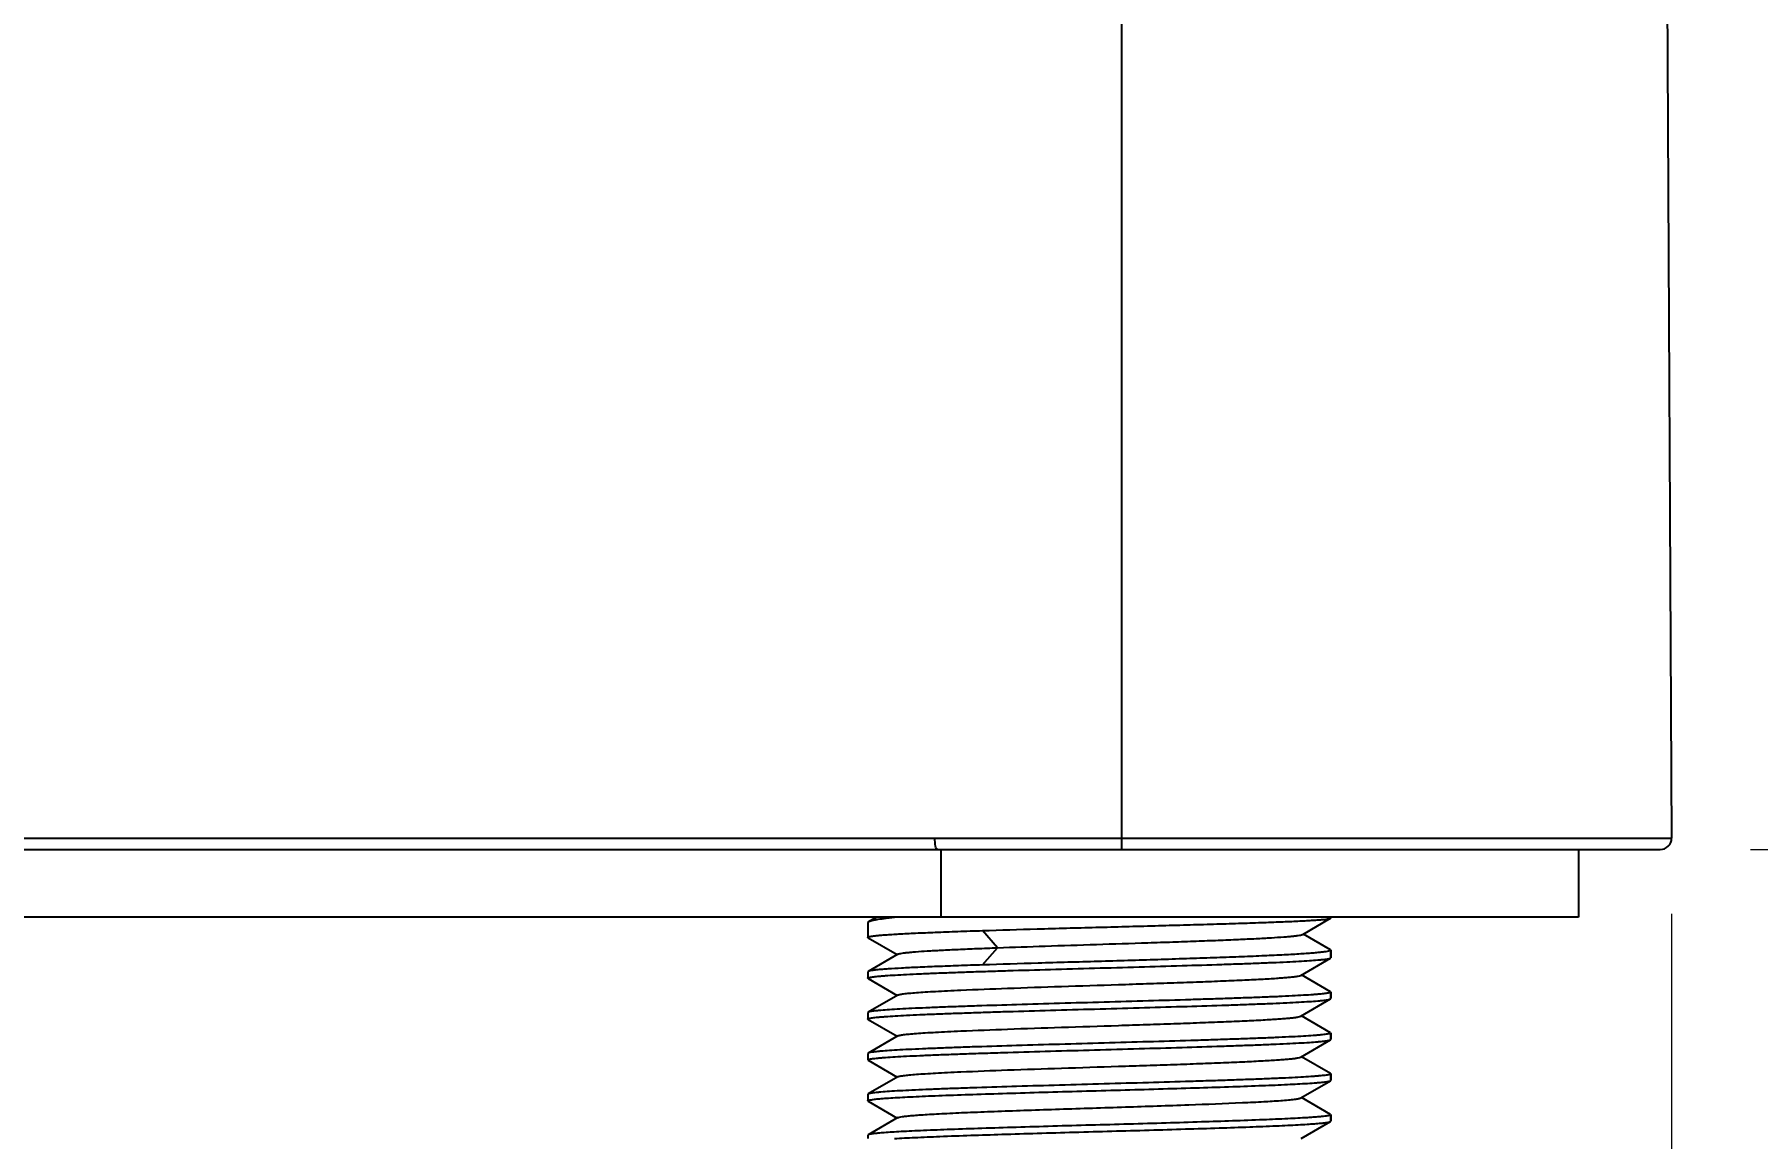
# Model space of a CAD drawing. Header units: millimetres. Extents: x 1091 to 1735, y 843 to 1297.
# Drawn here: x 1507.9 to 1584.2, y 1050.4 to 1099.3 of the extents above; entities that cross this region are included whole.
import ezdxf

# ---------------------------------------------------------------- set-up
doc = ezdxf.new("R2010")
doc.units = ezdxf.units.MM
doc.styles.add('Daelim Dimension', font='NanumGothic.ttf')
doc.dimstyles.new('DEFAULT', dxfattribs={"dimscale": 2, "dimtxt": 2, "dimasz": 2, "dimexe": 0, "dimexo": 2, "dimgap": 1, "dimtad": 1, "dimdec": 1, "dimzin": 9, "dimdsep": 46, "dimtxsty": 'Daelim Dimension', "dimcen": 0.5, "dimclrd": 252, "dimclre": 252, "dimclrt": 3, "dimadec": 1, "dimazin": 0, "dimtfac": 1, "dimtdec": 1, "dimtix": 1, "dimtmove": 0, "dimatfit": 3, "dimfxl": 1, "dimtolj": 1, "dimtzin": 1, "dimlwd": 9, "dimlwe": 9, "dimarcsym": 0})

# ---------------------------------------------------------------- blocks, each defined once
blk = doc.blocks.new('*D7')
at = {"color": 5, "lineweight": 9, "transparency": 16777216}
for p, q in [((1560.018, 1172.482), (1620.191, 1172.482)), ((1620.191, 1168.482), (1620.191, 1067.175)), ((1583.855, 1063.175), (1620.191, 1063.175))]:
    blk.add_line(p, q, dxfattribs=at)
at = {"color": 5, "transparency": 16777216}
for points in [[(1619.524, 1168.482), (1620.858, 1168.482), (1620.191, 1172.482)], [(1619.524, 1067.175), (1620.858, 1067.175), (1620.191, 1063.175)]]:
    blk.add_solid(points, dxfattribs=at)
at = {"layer": 'Defpoints', "color": 0, "transparency": 16777216}
for p in [(1556.018, 1172.482), (1579.855, 1063.175), (1620.191, 1063.175)]:
    blk.add_point(p, dxfattribs=at)
at = {"color": 7, "transparency": 16777216, "insert": (1612.49, 1117.829), "char_height": 10, "attachment_point": 5, "rotation": 90, "style": 'Daelim Dimension'}
blk.add_mtext('\\A1;109.3', dxfattribs=at)
blk = doc.blocks.new('*D6')
at = {"color": 5, "lineweight": 9, "transparency": 16777216}
for p, q in [((1580.352, 1060.322), (1580.352, 983.908)), ((1429.68, 1059.678), (1429.68, 983.908)), ((1433.68, 983.908), (1576.352, 983.908))]:
    blk.add_line(p, q, dxfattribs=at)
at = {"color": 5, "transparency": 16777216}
for points in [[(1433.68, 984.575), (1433.68, 983.242), (1429.68, 983.908)], [(1576.352, 984.575), (1576.352, 983.242), (1580.352, 983.908)]]:
    blk.add_solid(points, dxfattribs=at)
at = {"layer": 'Defpoints', "color": 0, "transparency": 16777216}
for p in [(1580.352, 1064.322), (1429.68, 1063.678), (1580.352, 983.908)]:
    blk.add_point(p, dxfattribs=at)
at = {"color": 7, "transparency": 16777216, "insert": (1505.016, 991.595), "char_height": 10, "attachment_point": 5, "style": 'Daelim Dimension'}
blk.add_mtext('\\A1;150.7', dxfattribs=at)

msp = doc.modelspace()

# ---------------------------------------------------------------- linework, layer by layer
at = {"color": 7, "linetype": 'Continuous'}
for p, q in [((1580.02, 1127.678), (1580.355, 1063.678)), ((1556.018, 1063.175), (1556.018, 1108.429)), ((1429.68, 1063.678), (1580.355, 1063.678)), ((1430.18, 1063.175), (1579.855, 1063.175)), ((1430.18, 1063.175), (1579.855, 1063.175)), ((1576.238, 1063.175), (1576.238, 1060.175)), ((1576.238, 1060.175), (1433.359, 1060.175)), ((1544.798, 1059.97), (1544.768, 1059.935)), ((1544.768, 1059.935), (1544.768, 1059.286)), ((1545.153, 1060.175), (1544.798, 1059.97)), ((1564.024, 1059.417), (1565.259, 1060.131)), ((1565.259, 1060.131), (1565.268, 1060.141)), ((1565.268, 1060.175), (1565.268, 1060.141)), ((1565.268, 1060.141), (1565.268, 1060.175)), ((1544.768, 1059.286), (1544.768, 1059.288)), ((1544.78, 1059.272), (1544.768, 1059.286)), ((1544.78, 1059.272), (1546.071, 1058.525)), ((1565.251, 1058.739), (1564.052, 1059.433)), ((1546.099, 1058.542), (1544.78, 1057.779)), ((1563.936, 1057.604), (1565.255, 1058.367)), ((1565.251, 1058.739), (1565.268, 1058.72)), ((1565.255, 1058.367), (1565.268, 1058.381)), ((1565.268, 1058.72), (1565.268, 1058.381)), ((1565.268, 1058.381), (1565.268, 1058.72)), ((1544.78, 1057.779), (1544.768, 1057.765)), ((1544.768, 1057.765), (1544.768, 1057.476)), ((1544.768, 1057.476), (1544.768, 1057.478)), ((1544.78, 1057.462), (1544.768, 1057.476)), ((1544.78, 1057.462), (1546.071, 1056.715)), ((1565.255, 1056.874), (1563.964, 1057.62)), ((1546.099, 1056.732), (1544.78, 1055.969)), ((1565.255, 1056.874), (1565.268, 1056.86)), ((1565.268, 1056.86), (1565.267, 1056.858)), ((1565.268, 1056.86), (1565.268, 1056.571)), ((1565.268, 1056.571), (1565.268, 1056.86)), ((1544.78, 1055.969), (1544.768, 1055.955)), ((1544.768, 1055.955), (1544.768, 1055.666)), ((1563.936, 1055.794), (1565.255, 1056.557)), ((1565.255, 1056.557), (1565.268, 1056.571)), ((1544.768, 1055.666), (1544.768, 1055.668)), ((1544.78, 1055.652), (1544.768, 1055.666)), ((1544.78, 1055.652), (1546.071, 1054.905)), ((1565.255, 1055.064), (1563.964, 1055.81)), ((1546.099, 1054.922), (1544.78, 1054.159)), ((1563.936, 1053.984), (1565.255, 1054.747)), ((1565.255, 1055.064), (1565.268, 1055.05)), ((1565.255, 1054.747), (1565.268, 1054.761)), ((1565.268, 1055.05), (1565.267, 1055.048)), ((1565.268, 1055.05), (1565.268, 1054.761)), ((1565.268, 1054.761), (1565.268, 1055.05)), ((1544.78, 1054.159), (1544.768, 1054.145)), ((1544.768, 1054.145), (1544.768, 1053.856)), ((1544.768, 1053.856), (1544.768, 1053.858)), ((1544.78, 1053.842), (1544.768, 1053.856)), ((1544.78, 1053.842), (1546.071, 1053.095)), ((1565.255, 1053.254), (1563.964, 1054)), ((1546.099, 1053.112), (1544.78, 1052.349)), ((1563.936, 1052.174), (1565.255, 1052.937)), ((1565.255, 1053.254), (1565.268, 1053.24)), ((1565.255, 1052.937), (1565.268, 1052.951)), ((1565.268, 1053.24), (1565.267, 1053.238)), ((1565.268, 1053.24), (1565.268, 1052.951)), ((1565.268, 1052.951), (1565.268, 1053.24)), ((1544.78, 1052.349), (1544.768, 1052.335)), ((1544.768, 1052.335), (1544.768, 1052.046)), ((1565.255, 1051.444), (1563.964, 1052.19)), ((1544.768, 1052.046), (1544.768, 1052.048)), ((1544.78, 1052.032), (1544.768, 1052.046)), ((1544.78, 1052.032), (1546.071, 1051.285)), ((1565.255, 1051.444), (1565.268, 1051.43)), ((1565.268, 1051.43), (1565.267, 1051.428)), ((1565.268, 1051.43), (1565.268, 1051.141)), ((1565.268, 1051.141), (1565.268, 1051.43)), ((1546.099, 1051.302), (1544.78, 1050.539)), ((1563.955, 1050.375), (1565.255, 1051.127)), ((1565.255, 1051.127), (1565.268, 1051.141)), ((1544.78, 1050.539), (1544.768, 1050.525)), ((1544.768, 1050.525), (1544.768, 1050.375))]:
    msp.add_line(p, q, dxfattribs=at)
at = {"color": 9, "linetype": 'Continuous'}
for p, q in [((1429.68, 1063.678), (1580.356, 1063.678)), ((1547.995, 1063.175), (1547.995, 1060.175)), ((1550.507, 1058.825), (1549.841, 1059.586)), ((1549.841, 1058.065), (1550.507, 1058.825))]:
    msp.add_line(p, q, dxfattribs=at)
at = {"color": 7, "linetype": 'Continuous'}
for centre in [(1579.855, 1063.675), (1579.856, 1063.675)]:
    msp.add_arc(centre, 0.5, 270, 0.3, dxfattribs=at)
at = {"color": 9, "linetype": 'Continuous'}
msp.add_open_spline([(1547.852, 1063.175), (1547.832, 1063.175), (1547.789, 1063.232), (1547.747, 1063.396), (1547.733, 1063.559), (1547.733, 1063.678)], degree=3, knots=[0, 0, 0, 0, 0.112118, 0.329532, 1, 1, 1, 1], dxfattribs=at)
at = {"color": 7, "linetype": 'Continuous'}
for points, knots in [([(1546.072, 1060.175), (1545.909, 1060.159), (1545.62, 1060.129), (1545.283, 1060.085), (1545.07, 1060.048), (1544.952, 1060.024), (1544.865, 1059.999), (1544.816, 1059.981), (1544.798, 1059.97)], [0, 0, 0, 0, 0.379279, 0.673918, 0.788515, 0.881011, 0.951371, 1, 1, 1, 1]), ([(1549.841, 1059.586), (1550.649, 1059.612), (1552.325, 1059.662), (1554.872, 1059.732), (1557.031, 1059.789), (1558.719, 1059.836), (1559.908, 1059.87), (1561.016, 1059.903), (1562.024, 1059.936), (1562.917, 1059.969), (1563.581, 1059.997), (1564.044, 1060.019), (1564.335, 1060.035), (1564.589, 1060.051), (1564.802, 1060.067), (1564.975, 1060.082), (1565.107, 1060.097), (1565.191, 1060.11), (1565.237, 1060.122), (1565.253, 1060.128), (1565.259, 1060.131)], [0, 0, 0, 0, 0.15709, 0.32593, 0.495407, 0.576876, 0.654356, 0.726567, 0.792313, 0.850506, 0.900187, 0.921576, 0.940541, 0.957007, 0.970906, 0.982182, 0.990798, 0.996727, 0.998689, 1, 1, 1, 1]), ([(1544.768, 1059.288), (1544.769, 1059.292), (1544.778, 1059.3), (1544.81, 1059.314), (1544.877, 1059.329), (1544.989, 1059.347), (1545.142, 1059.365), (1545.337, 1059.383), (1545.572, 1059.401), (1545.846, 1059.42), (1546.158, 1059.438), (1546.508, 1059.457), (1547.043, 1059.482), (1547.793, 1059.514), (1548.779, 1059.551), (1549.476, 1059.574), (1549.841, 1059.586)], [0, 0, 0, 0, 0.002402, 0.006491, 0.020565, 0.042784, 0.073146, 0.111568, 0.157904, 0.211967, 0.273545, 0.342377, 0.418187, 0.58943, 0.784464, 1, 1, 1, 1]), ([(1550.507, 1058.825), (1551.211, 1058.852), (1552.671, 1058.902), (1554.892, 1058.974), (1556.775, 1059.034), (1558.249, 1059.084), (1559.287, 1059.121), (1560.256, 1059.157), (1561.14, 1059.194), (1561.924, 1059.23), (1562.596, 1059.266), (1563.08, 1059.298), (1563.404, 1059.324), (1563.596, 1059.342), (1563.754, 1059.36), (1563.876, 1059.377), (1563.963, 1059.395), (1564.009, 1059.408), (1564.024, 1059.417)], [0, 0, 0, 0, 0.156139, 0.323945, 0.492477, 0.573561, 0.650746, 0.722772, 0.78847, 0.846778, 0.896757, 0.937607, 0.954403, 0.96869, 0.980418, 0.989547, 0.996063, 1, 1, 1, 1]), ([(1544.768, 1057.478), (1544.77, 1057.485), (1544.791, 1057.497), (1544.83, 1057.509), (1544.894, 1057.522), (1544.981, 1057.535), (1545.091, 1057.549), (1545.224, 1057.563), (1545.38, 1057.576), (1545.632, 1057.596), (1546.001, 1057.62), (1546.505, 1057.647), (1547.089, 1057.674), (1547.746, 1057.702), (1548.471, 1057.729), (1549.257, 1057.757), (1550.096, 1057.785), (1551.299, 1057.822), (1552.875, 1057.868), (1554.811, 1057.923), (1556.754, 1057.977), (1558.633, 1058.032), (1560.127, 1058.078), (1561.237, 1058.116), (1561.989, 1058.144), (1562.676, 1058.171), (1563.291, 1058.199), (1563.83, 1058.226), (1564.287, 1058.253), (1564.615, 1058.277), (1564.833, 1058.297), (1564.963, 1058.31), (1565.069, 1058.324), (1565.152, 1058.337), (1565.212, 1058.35), (1565.244, 1058.361), (1565.255, 1058.367)], [0, 0, 0, 0, 0.001023, 0.003064, 0.006217, 0.010498, 0.015905, 0.022429, 0.030057, 0.038775, 0.059393, 0.084097, 0.11266, 0.144819, 0.180277, 0.218705, 0.259746, 0.303019, 0.394642, 0.490186, 0.586108, 0.678853, 0.764991, 0.804572, 0.841332, 0.874927, 0.90505, 0.931421, 0.953797, 0.971976, 0.979438, 0.985793, 0.991031, 0.995141, 0.998123, 1, 1, 1, 1]), ([(1546.099, 1058.542), (1546.114, 1058.55), (1546.157, 1058.563), (1546.238, 1058.58), (1546.353, 1058.597), (1546.5, 1058.614), (1546.68, 1058.632), (1546.982, 1058.657), (1547.434, 1058.687), (1548.061, 1058.722), (1548.794, 1058.757), (1549.621, 1058.792), (1550.202, 1058.814), (1550.507, 1058.825)], [0, 0, 0, 0, 0.011487, 0.03029, 0.056519, 0.090117, 0.130986, 0.178995, 0.29568, 0.43845, 0.605139, 0.793323, 1, 1, 1, 1]), ([(1565.267, 1058.717), (1565.266, 1058.713), (1565.257, 1058.703), (1565.224, 1058.687), (1565.154, 1058.669), (1565.039, 1058.648), (1564.881, 1058.627), (1564.681, 1058.606), (1564.44, 1058.585), (1564.159, 1058.564), (1563.839, 1058.543), (1563.481, 1058.522), (1562.933, 1058.493), (1562.167, 1058.458), (1561.16, 1058.417), (1560.047, 1058.377), (1558.849, 1058.337), (1557.586, 1058.297), (1556.279, 1058.257), (1554.513, 1058.206), (1552.365, 1058.143), (1550.662, 1058.091), (1549.841, 1058.065)], [0, 0, 0, 0, 0.000902, 0.002349, 0.007197, 0.01477, 0.025078, 0.038093, 0.053768, 0.072039, 0.092832, 0.116059, 0.141621, 0.199317, 0.264941, 0.337377, 0.41539, 0.497652, 0.582764, 0.669276, 0.8406, 1, 1, 1, 1]), ([(1565.268, 1058.72), (1565.268, 1058.72), (1565.267, 1058.719), (1565.267, 1058.718), (1565.267, 1058.717)], [0, 0, 0, 0, 0.495225, 1, 1, 1, 1]), ([(1549.841, 1058.065), (1549.49, 1058.053), (1548.818, 1058.031), (1547.863, 1057.995), (1547.019, 1057.96), (1546.297, 1057.925), (1545.778, 1057.895), (1545.433, 1057.87), (1545.228, 1057.852), (1545.061, 1057.835), (1544.932, 1057.818), (1544.843, 1057.8), (1544.795, 1057.788), (1544.78, 1057.779)], [0, 0, 0, 0, 0.208072, 0.3973, 0.564721, 0.707812, 0.824376, 0.872142, 0.912656, 0.945765, 0.971372, 0.989421, 1, 1, 1, 1]), ([(1546.099, 1056.732), (1546.109, 1056.738), (1546.138, 1056.748), (1546.192, 1056.761), (1546.266, 1056.774), (1546.402, 1056.794), (1546.621, 1056.817), (1546.939, 1056.843), (1547.33, 1056.87), (1547.79, 1056.897), (1548.314, 1056.924), (1549.373, 1056.973), (1551.053, 1057.037), (1553.381, 1057.116), (1555.437, 1057.181), (1557.098, 1057.235), (1558.298, 1057.276), (1559.432, 1057.316), (1560.477, 1057.357), (1561.412, 1057.397), (1562.114, 1057.432), (1562.606, 1057.46), (1562.92, 1057.48), (1563.193, 1057.5), (1563.425, 1057.521), (1563.615, 1057.54), (1563.762, 1057.56), (1563.856, 1057.577), (1563.91, 1057.592), (1563.929, 1057.6), (1563.936, 1057.604)], [0, 0, 0, 0, 0.002028, 0.005117, 0.009288, 0.014541, 0.028271, 0.046201, 0.068182, 0.09402, 0.123487, 0.156322, 0.27196, 0.405854, 0.547284, 0.617287, 0.68493, 0.748852, 0.80777, 0.860498, 0.90598, 0.925711, 0.943304, 0.958667, 0.97173, 0.982427, 0.990712, 0.996562, 0.998576, 1, 1, 1, 1]), ([(1565.267, 1056.858), (1565.265, 1056.851), (1565.244, 1056.839), (1565.205, 1056.827), (1565.141, 1056.814), (1565.055, 1056.8), (1564.944, 1056.787), (1564.811, 1056.773), (1564.655, 1056.759), (1564.403, 1056.74), (1564.034, 1056.716), (1563.53, 1056.689), (1562.946, 1056.661), (1562.289, 1056.634), (1561.564, 1056.606), (1560.778, 1056.579), (1559.939, 1056.551), (1558.736, 1056.514), (1557.16, 1056.468), (1555.225, 1056.413), (1553.281, 1056.359), (1551.402, 1056.304), (1549.908, 1056.258), (1548.798, 1056.22), (1548.046, 1056.192), (1547.359, 1056.165), (1546.744, 1056.137), (1546.205, 1056.11), (1545.748, 1056.083), (1545.42, 1056.059), (1545.202, 1056.039), (1545.073, 1056.026), (1544.966, 1056.012), (1544.883, 1055.999), (1544.823, 1055.985), (1544.791, 1055.975), (1544.78, 1055.969)], [0, 0, 0, 0, 0.001023, 0.003064, 0.006217, 0.010498, 0.015905, 0.022429, 0.030057, 0.038775, 0.059393, 0.084097, 0.112659, 0.144818, 0.180275, 0.218702, 0.259744, 0.303018, 0.394641, 0.490185, 0.586107, 0.678852, 0.764989, 0.80457, 0.84133, 0.874927, 0.90505, 0.931421, 0.953797, 0.971976, 0.979438, 0.985793, 0.991031, 0.995141, 0.998123, 1, 1, 1, 1]), ([(1544.768, 1055.668), (1544.77, 1055.675), (1544.791, 1055.687), (1544.83, 1055.699), (1544.894, 1055.712), (1544.981, 1055.725), (1545.091, 1055.739), (1545.224, 1055.753), (1545.38, 1055.766), (1545.632, 1055.786), (1546.001, 1055.81), (1546.505, 1055.837), (1547.089, 1055.864), (1547.746, 1055.892), (1548.471, 1055.919), (1549.257, 1055.947), (1550.096, 1055.975), (1551.299, 1056.012), (1552.875, 1056.058), (1554.811, 1056.113), (1556.754, 1056.167), (1558.633, 1056.222), (1560.127, 1056.268), (1561.237, 1056.306), (1561.989, 1056.334), (1562.676, 1056.361), (1563.291, 1056.389), (1563.83, 1056.416), (1564.287, 1056.443), (1564.615, 1056.467), (1564.833, 1056.487), (1564.963, 1056.5), (1565.069, 1056.514), (1565.152, 1056.527), (1565.212, 1056.54), (1565.244, 1056.551), (1565.255, 1056.557)], [0, 0, 0, 0, 0.001023, 0.003065, 0.006217, 0.010499, 0.015906, 0.022429, 0.030058, 0.038775, 0.059392, 0.084097, 0.112659, 0.144819, 0.180276, 0.218704, 0.259747, 0.303021, 0.394644, 0.490187, 0.586109, 0.678853, 0.764991, 0.804572, 0.841333, 0.874928, 0.905051, 0.931422, 0.953798, 0.971977, 0.979438, 0.985794, 0.991031, 0.995141, 0.998123, 1, 1, 1, 1]), ([(1546.099, 1054.922), (1546.109, 1054.928), (1546.138, 1054.938), (1546.192, 1054.951), (1546.266, 1054.964), (1546.402, 1054.984), (1546.621, 1055.007), (1546.939, 1055.033), (1547.33, 1055.06), (1547.79, 1055.087), (1548.314, 1055.114), (1549.373, 1055.163), (1551.053, 1055.227), (1553.381, 1055.306), (1555.437, 1055.371), (1557.098, 1055.425), (1558.298, 1055.466), (1559.432, 1055.506), (1560.477, 1055.547), (1561.412, 1055.587), (1562.114, 1055.622), (1562.606, 1055.65), (1562.92, 1055.67), (1563.193, 1055.69), (1563.425, 1055.711), (1563.615, 1055.73), (1563.762, 1055.75), (1563.856, 1055.767), (1563.91, 1055.782), (1563.929, 1055.79), (1563.936, 1055.794)], [0, 0, 0, 0, 0.002027, 0.005115, 0.009287, 0.014541, 0.028269, 0.0462, 0.068181, 0.094019, 0.123487, 0.15632, 0.271959, 0.405852, 0.547284, 0.617286, 0.684929, 0.748851, 0.807769, 0.860498, 0.905979, 0.925711, 0.943302, 0.958667, 0.971728, 0.982426, 0.990711, 0.99656, 0.998576, 1, 1, 1, 1]), ([(1544.768, 1053.858), (1544.77, 1053.865), (1544.791, 1053.877), (1544.83, 1053.889), (1544.894, 1053.902), (1544.981, 1053.915), (1545.091, 1053.929), (1545.224, 1053.943), (1545.38, 1053.956), (1545.632, 1053.976), (1546.001, 1054), (1546.505, 1054.027), (1547.089, 1054.054), (1547.746, 1054.082), (1548.471, 1054.109), (1549.257, 1054.137), (1550.096, 1054.165), (1551.299, 1054.202), (1552.875, 1054.248), (1554.811, 1054.303), (1556.754, 1054.357), (1558.633, 1054.412), (1560.127, 1054.458), (1561.237, 1054.496), (1561.989, 1054.524), (1562.676, 1054.551), (1563.291, 1054.579), (1563.83, 1054.606), (1564.287, 1054.633), (1564.615, 1054.657), (1564.833, 1054.677), (1564.963, 1054.69), (1565.069, 1054.704), (1565.152, 1054.717), (1565.212, 1054.73), (1565.244, 1054.741), (1565.255, 1054.747)], [0, 0, 0, 0, 0.001023, 0.003065, 0.006218, 0.010499, 0.015906, 0.022429, 0.030058, 0.038775, 0.059392, 0.084097, 0.112659, 0.144818, 0.180277, 0.218705, 0.259747, 0.303022, 0.394645, 0.490186, 0.586107, 0.678852, 0.76499, 0.804572, 0.841333, 0.874929, 0.905052, 0.931422, 0.953798, 0.971977, 0.979439, 0.985794, 0.991031, 0.995141, 0.998123, 1, 1, 1, 1]), ([(1565.267, 1055.048), (1565.265, 1055.041), (1565.244, 1055.029), (1565.205, 1055.017), (1565.141, 1055.004), (1565.055, 1054.99), (1564.944, 1054.977), (1564.811, 1054.963), (1564.655, 1054.949), (1564.403, 1054.93), (1564.034, 1054.906), (1563.53, 1054.879), (1562.946, 1054.851), (1562.289, 1054.824), (1561.564, 1054.796), (1560.778, 1054.769), (1559.939, 1054.741), (1558.736, 1054.704), (1557.16, 1054.658), (1555.225, 1054.603), (1553.281, 1054.549), (1551.402, 1054.494), (1549.908, 1054.448), (1548.798, 1054.41), (1548.046, 1054.382), (1547.359, 1054.355), (1546.744, 1054.327), (1546.205, 1054.3), (1545.748, 1054.273), (1545.42, 1054.249), (1545.202, 1054.229), (1545.073, 1054.216), (1544.966, 1054.202), (1544.883, 1054.189), (1544.823, 1054.175), (1544.791, 1054.165), (1544.78, 1054.159)], [0, 0, 0, 0, 0.001023, 0.003065, 0.006217, 0.010498, 0.015906, 0.022429, 0.030057, 0.038775, 0.059392, 0.084097, 0.112659, 0.144818, 0.180276, 0.218704, 0.259746, 0.30302, 0.394643, 0.490186, 0.586108, 0.678852, 0.76499, 0.804572, 0.841333, 0.874929, 0.905052, 0.931422, 0.953798, 0.971977, 0.979439, 0.985794, 0.991031, 0.995141, 0.998123, 1, 1, 1, 1]), ([(1546.099, 1053.112), (1546.109, 1053.118), (1546.138, 1053.128), (1546.192, 1053.141), (1546.266, 1053.154), (1546.402, 1053.174), (1546.621, 1053.197), (1546.939, 1053.223), (1547.33, 1053.25), (1547.79, 1053.277), (1548.314, 1053.304), (1549.373, 1053.353), (1551.053, 1053.417), (1553.381, 1053.496), (1555.437, 1053.561), (1557.098, 1053.615), (1558.298, 1053.656), (1559.432, 1053.696), (1560.477, 1053.737), (1561.412, 1053.777), (1562.114, 1053.812), (1562.606, 1053.84), (1562.92, 1053.86), (1563.193, 1053.88), (1563.425, 1053.901), (1563.615, 1053.92), (1563.762, 1053.94), (1563.856, 1053.957), (1563.91, 1053.972), (1563.929, 1053.98), (1563.936, 1053.984)], [0, 0, 0, 0, 0.002028, 0.005117, 0.009287, 0.014542, 0.02827, 0.046201, 0.068181, 0.09402, 0.123487, 0.156322, 0.27196, 0.405853, 0.547284, 0.617287, 0.68493, 0.748853, 0.80777, 0.860498, 0.905979, 0.925712, 0.943303, 0.958667, 0.97173, 0.982426, 0.990713, 0.996561, 0.998575, 1, 1, 1, 1]), ([(1565.267, 1053.238), (1565.265, 1053.231), (1565.244, 1053.219), (1565.205, 1053.207), (1565.141, 1053.194), (1565.055, 1053.18), (1564.944, 1053.167), (1564.811, 1053.153), (1564.655, 1053.139), (1564.403, 1053.12), (1564.034, 1053.096), (1563.53, 1053.069), (1562.946, 1053.041), (1562.289, 1053.014), (1561.564, 1052.986), (1560.778, 1052.959), (1559.939, 1052.931), (1558.736, 1052.894), (1557.16, 1052.848), (1555.225, 1052.793), (1553.281, 1052.739), (1551.402, 1052.684), (1549.908, 1052.638), (1548.798, 1052.6), (1548.046, 1052.572), (1547.359, 1052.545), (1546.744, 1052.517), (1546.205, 1052.49), (1545.748, 1052.463), (1545.42, 1052.439), (1545.202, 1052.419), (1545.073, 1052.406), (1544.966, 1052.392), (1544.883, 1052.379), (1544.823, 1052.365), (1544.791, 1052.355), (1544.78, 1052.349)], [0, 0, 0, 0, 0.001023, 0.003065, 0.006217, 0.010498, 0.015905, 0.022429, 0.030057, 0.038775, 0.059392, 0.084096, 0.112658, 0.144818, 0.180276, 0.218704, 0.259747, 0.303021, 0.394645, 0.490188, 0.586108, 0.678852, 0.764991, 0.804573, 0.841334, 0.87493, 0.905053, 0.931423, 0.953799, 0.971978, 0.979439, 0.985794, 0.991031, 0.995141, 0.998123, 1, 1, 1, 1]), ([(1564.23, 1052.82), (1564.366, 1052.829), (1564.557, 1052.842), (1564.796, 1052.863), (1564.938, 1052.877), (1565.054, 1052.892), (1565.144, 1052.906), (1565.209, 1052.92), (1565.244, 1052.93), (1565.255, 1052.937)], [0, 0, 0, 0, 0.394626, 0.55663, 0.694413, 0.80771, 0.896352, 0.960302, 1, 1, 1, 1]), ([(1544.768, 1052.048), (1544.769, 1052.054), (1544.785, 1052.064), (1544.815, 1052.075), (1544.864, 1052.086), (1544.93, 1052.098), (1545.014, 1052.11), (1545.16, 1052.127), (1545.386, 1052.148), (1545.708, 1052.171), (1546.094, 1052.195), (1546.543, 1052.219), (1547.052, 1052.243), (1547.616, 1052.267), (1548.469, 1052.3), (1549.641, 1052.34), (1551.152, 1052.388), (1552.772, 1052.435), (1554.455, 1052.483), (1556.153, 1052.53), (1557.819, 1052.578), (1559.407, 1052.625), (1560.872, 1052.673), (1562.174, 1052.72), (1563.275, 1052.767), (1563.938, 1052.802), (1564.23, 1052.82)], [0, 0, 0, 0, 0.000886, 0.002559, 0.005107, 0.008549, 0.012888, 0.018119, 0.031231, 0.047803, 0.067723, 0.090856, 0.11704, 0.146093, 0.177813, 0.24835, 0.326676, 0.410602, 0.497781, 0.585777, 0.672128, 0.754419, 0.830351, 0.8978, 0.954878, 1, 1, 1, 1]), ([(1563.046, 1052.06), (1563.163, 1052.068), (1563.368, 1052.085), (1563.607, 1052.109), (1563.756, 1052.13), (1563.836, 1052.144), (1563.894, 1052.157), (1563.925, 1052.168), (1563.936, 1052.174)], [0, 0, 0, 0, 0.389382, 0.687379, 0.801061, 0.890981, 0.957152, 1, 1, 1, 1]), ([(1546.099, 1051.302), (1546.108, 1051.307), (1546.131, 1051.315), (1546.198, 1051.333), (1546.32, 1051.353), (1546.51, 1051.376), (1546.757, 1051.399), (1547.06, 1051.422), (1547.416, 1051.445), (1547.824, 1051.469), (1548.463, 1051.502), (1549.366, 1051.542), (1550.558, 1051.588), (1551.87, 1051.635), (1553.268, 1051.681), (1554.712, 1051.728), (1556.62, 1051.79), (1558.834, 1051.863), (1560.874, 1051.941), (1562.231, 1052.007), (1562.796, 1052.041), (1563.046, 1052.06)], [0, 0, 0, 0, 0.001792, 0.004424, 0.012263, 0.023536, 0.038187, 0.056124, 0.077231, 0.101366, 0.128372, 0.190241, 0.261175, 0.339265, 0.422403, 0.50835, 0.594786, 0.759853, 0.899918, 0.955741, 1, 1, 1, 1]), ([(1565.267, 1051.428), (1565.266, 1051.424), (1565.26, 1051.417), (1565.236, 1051.406), (1565.185, 1051.392), (1565.101, 1051.377), (1564.986, 1051.361), (1564.84, 1051.346), (1564.663, 1051.33), (1564.457, 1051.314), (1564.309, 1051.304), (1564.23, 1051.299)], [0, 0, 0, 0, 0.009664, 0.025171, 0.077105, 0.158267, 0.268882, 0.408782, 0.577676, 0.774993, 1, 1, 1, 1]), ([(1564.23, 1051.299), (1563.943, 1051.281), (1563.292, 1051.246), (1561.73, 1051.18), (1559.931, 1051.12), (1557.944, 1051.06), (1556.308, 1051.013), (1554.636, 1050.967), (1552.974, 1050.92), (1551.368, 1050.873), (1549.861, 1050.826), (1548.494, 1050.78), (1547.46, 1050.739), (1546.73, 1050.706), (1546.264, 1050.683), (1545.858, 1050.66), (1545.515, 1050.636), (1545.236, 1050.613), (1545.044, 1050.593), (1544.925, 1050.576), (1544.861, 1050.564), (1544.814, 1050.553), (1544.789, 1050.544), (1544.78, 1050.539)], [0, 0, 0, 0, 0.044379, 0.100384, 0.240952, 0.321702, 0.406566, 0.493246, 0.579387, 0.662656, 0.740794, 0.811683, 0.8734, 0.900286, 0.924274, 0.945205, 0.962936, 0.977353, 0.988362, 0.99257, 0.995908, 0.998378, 1, 1, 1, 1]), ([(1545.944, 1050.375), (1546.242, 1050.393), (1546.91, 1050.427), (1548.496, 1050.493), (1550.305, 1050.552), (1552.291, 1050.611), (1553.916, 1050.658), (1555.571, 1050.704), (1557.21, 1050.75), (1558.792, 1050.797), (1560.273, 1050.843), (1561.615, 1050.889), (1562.629, 1050.929), (1563.345, 1050.961), (1563.801, 1050.985), (1564.198, 1051.008), (1564.535, 1051.031), (1564.808, 1051.054), (1564.996, 1051.074), (1565.113, 1051.091), (1565.176, 1051.102), (1565.222, 1051.113), (1565.246, 1051.122), (1565.255, 1051.127)], [0, 0, 0, 0, 0.046325, 0.103865, 0.246251, 0.327321, 0.412165, 0.498532, 0.584135, 0.666703, 0.744049, 0.814122, 0.875065, 0.901598, 0.925265, 0.945911, 0.963402, 0.977624, 0.98849, 0.992646, 0.995944, 0.998389, 1, 1, 1, 1])]:
    msp.add_open_spline(points, degree=3, knots=knots, dxfattribs=at)

# ---------------------------------------------------------------- dimensions: what is measured, and where the dimension line sits
at = {"color": 5}
dim = msp.add_linear_dim(base=(1620.191, 1063.175), p1=(1556.018, 1172.482), p2=(1579.855, 1063.175), angle=90, dimstyle='DEFAULT', override={"dimtxt": 5, "dimclrd": 5, "dimclre": 5, "dimclrt": 7}, dxfattribs=at)
dim.commit()
dim.dimension.update_dxf_attribs({"geometry": '*D7', "text_midpoint": (1612.49, 1117.829)})
dim = msp.add_linear_dim(base=(1580.352, 983.908), p1=(1429.68, 1063.678), p2=(1580.352, 1064.322), dimstyle='DEFAULT', override={"dimtxt": 5, "dimclrd": 5, "dimclre": 5, "dimclrt": 7}, dxfattribs=at)
dim.commit()
dim.dimension.update_dxf_attribs({"geometry": '*D6', "text_midpoint": (1505.016, 983.908), "dimtype": 160})

doc.saveas('drawing.dxf')
